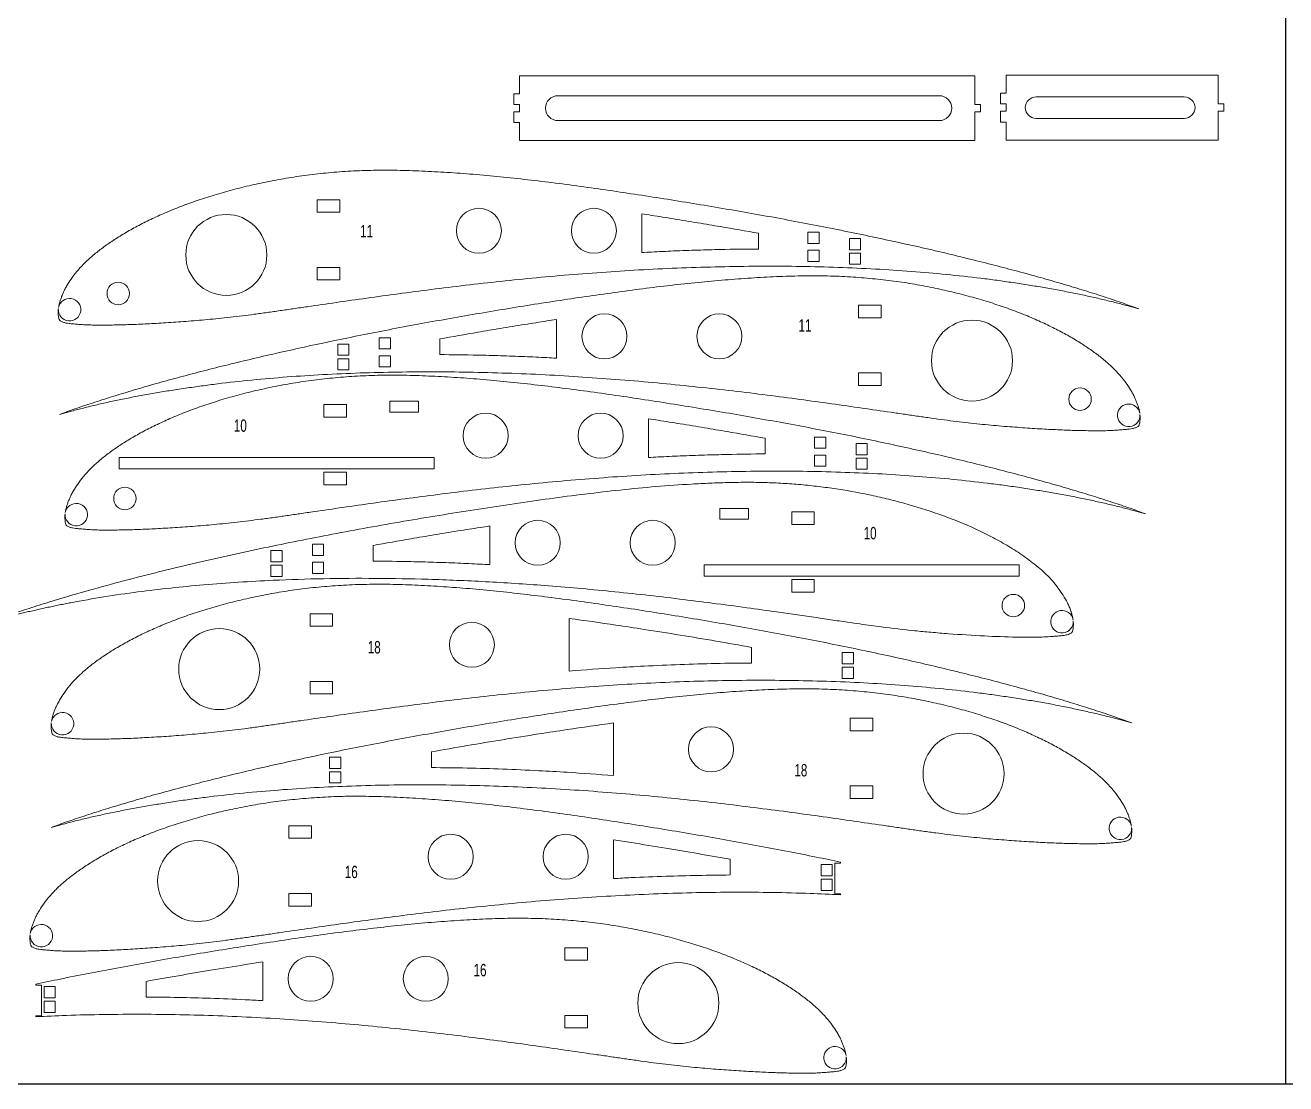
# Model space of a CAD drawing. Header units: inches. Extents: x -9.1 to 72, y -1.4 to 36.
# Drawn here: x 10 to 24, y 0 to 11.76 of the extents above; entities that cross this region are included whole.
import ezdxf

# ---------------------------------------------------------------- set-up
doc = ezdxf.new("R2010")
doc.units = ezdxf.units.IN
doc.header["$MEASUREMENT"] = 0
doc.styles.add('SLDTEXTSTYLE0', font='TXT', dxfattribs={"width": 0.7})

msp = doc.modelspace()

# ---------------------------------------------------------------- linework, layer by layer
for p, q in [((24, 0), (24, 36)), ((0, 0), (48, 0))]:
    msp.add_line(p, q)
at = {"color": 1, "linetype": 'Continuous', "lineweight": 15}
for p, q in [((15.49, 11.201), (15.49, 11.001)), ((20.546, 11.201), (15.49, 11.201)), ((20.546, 10.881), (20.546, 11.201)), ((20.893, 11.007), (20.893, 11.207)), ((20.893, 11.207), (23.249, 11.207)), ((23.249, 10.887), (23.249, 11.207)), ((15.49, 11.001), (15.428, 11.001)), ((15.428, 10.881), (15.428, 11.001)), ((15.916, 10.978), (20.152, 10.978)), ((20.831, 10.887), (20.831, 11.007)), ((20.893, 11.007), (20.831, 11.007)), ((21.226, 10.965), (22.873, 10.965)), ((15.428, 10.881), (15.49, 10.881)), ((15.49, 10.799), (15.428, 10.799)), ((15.428, 10.679), (15.428, 10.799)), ((15.49, 10.881), (15.49, 10.799)), ((20.608, 10.881), (20.546, 10.881)), ((20.546, 10.799), (20.608, 10.799)), ((20.546, 10.479), (20.546, 10.799)), ((20.608, 10.799), (20.608, 10.881)), ((20.893, 10.887), (20.831, 10.887)), ((20.831, 10.685), (20.831, 10.805)), ((20.831, 10.805), (20.893, 10.805)), ((20.893, 10.805), (20.893, 10.887)), ((23.312, 10.887), (23.249, 10.887)), ((23.312, 10.805), (23.249, 10.805)), ((23.249, 10.805), (23.249, 10.485)), ((23.312, 10.805), (23.312, 10.887)), ((15.428, 10.679), (15.49, 10.679)), ((15.49, 10.679), (15.49, 10.479)), ((20.152, 10.703), (15.916, 10.703)), ((20.893, 10.685), (20.831, 10.685)), ((20.893, 10.685), (20.893, 10.485)), ((21.226, 10.726), (22.873, 10.726)), ((20.546, 10.479), (15.49, 10.479)), ((20.893, 10.485), (23.249, 10.485)), ((13.244, 9.823), (13.494, 9.823)), ((13.244, 9.683), (13.244, 9.823)), ((13.494, 9.823), (13.494, 9.683)), ((13.494, 9.683), (13.244, 9.683)), ((16.849, 9.665), (16.849, 9.236)), ((18.144, 9.275), (18.144, 9.45)), ((18.818, 9.463), (18.693, 9.463)), ((18.693, 9.463), (18.693, 9.338)), ((18.818, 9.338), (18.818, 9.463)), ((19.153, 9.267), (19.153, 9.392)), ((19.153, 9.392), (19.278, 9.392)), ((19.278, 9.392), (19.278, 9.267)), ((18.693, 9.338), (18.818, 9.338)), ((18.693, 9.263), (18.693, 9.138)), ((18.818, 9.263), (18.693, 9.263)), ((18.818, 9.138), (18.818, 9.263)), ((19.278, 9.267), (19.153, 9.267)), ((18.693, 9.138), (18.818, 9.138)), ((19.153, 9.105), (19.153, 9.23)), ((19.153, 9.23), (19.278, 9.23)), ((19.278, 9.105), (19.153, 9.105)), ((19.278, 9.23), (19.278, 9.105)), ((13.244, 9.071), (13.494, 9.071)), ((13.244, 8.931), (13.244, 9.071)), ((13.494, 9.071), (13.494, 8.931)), ((13.494, 8.931), (13.244, 8.931)), ((19.255, 8.65), (19.255, 8.51)), ((19.505, 8.65), (19.255, 8.65)), ((19.505, 8.51), (19.505, 8.65)), ((22.369, 8.61), (22.234, 8.647)), ((15.9, 8.063), (15.9, 8.492)), ((19.255, 8.51), (19.505, 8.51)), ((13.931, 8.29), (14.056, 8.29)), ((13.931, 8.165), (13.931, 8.29)), ((14.056, 8.29), (14.056, 8.165)), ((14.605, 8.276), (14.605, 8.102)), ((13.596, 8.219), (13.471, 8.219)), ((13.471, 8.219), (13.471, 8.094)), ((13.596, 8.094), (13.596, 8.219)), ((14.056, 8.165), (13.931, 8.165)), ((13.471, 8.094), (13.596, 8.094)), ((13.596, 8.056), (13.471, 8.056)), ((13.471, 8.056), (13.471, 7.931)), ((13.596, 7.931), (13.596, 8.056)), ((13.931, 8.09), (14.056, 8.09)), ((13.931, 7.965), (13.931, 8.09)), ((14.056, 8.09), (14.056, 7.965)), ((13.471, 7.931), (13.596, 7.931)), ((14.056, 7.965), (13.931, 7.965)), ((19.255, 7.898), (19.255, 7.758)), ((19.505, 7.898), (19.255, 7.898)), ((19.505, 7.758), (19.505, 7.898)), ((19.255, 7.758), (19.505, 7.758)), ((14.049, 7.463), (14.049, 7.583)), ((14.049, 7.583), (14.369, 7.583)), ((14.369, 7.583), (14.369, 7.463)), ((10.38, 7.437), (10.515, 7.474)), ((13.318, 7.546), (13.568, 7.546)), ((13.318, 7.406), (13.318, 7.546)), ((13.568, 7.546), (13.568, 7.406)), ((14.369, 7.463), (14.049, 7.463)), ((13.568, 7.406), (13.318, 7.406)), ((16.923, 7.388), (16.923, 6.959)), ((18.219, 6.998), (18.219, 7.173)), ((18.892, 7.186), (18.767, 7.186)), ((18.767, 7.186), (18.767, 7.061)), ((18.892, 7.061), (18.892, 7.186)), ((18.767, 7.061), (18.892, 7.061)), ((19.227, 7.115), (19.352, 7.115)), ((19.227, 6.99), (19.227, 7.115)), ((19.352, 7.115), (19.352, 6.99)), ((11.043, 6.833), (11.043, 6.958)), ((11.043, 6.958), (14.543, 6.958)), ((14.543, 6.958), (14.543, 6.833)), ((18.767, 6.986), (18.767, 6.861)), ((18.892, 6.986), (18.767, 6.986)), ((18.767, 6.861), (18.892, 6.861)), ((18.892, 6.861), (18.892, 6.986)), ((19.352, 6.99), (19.227, 6.99)), ((19.227, 6.953), (19.352, 6.953)), ((19.227, 6.828), (19.227, 6.953)), ((19.352, 6.953), (19.352, 6.828)), ((14.543, 6.833), (11.043, 6.833)), ((13.318, 6.654), (13.318, 6.794)), ((13.318, 6.794), (13.568, 6.794)), ((13.568, 6.794), (13.568, 6.654)), ((19.352, 6.828), (19.227, 6.828)), ((13.568, 6.654), (13.318, 6.654)), ((18.033, 6.392), (17.713, 6.392)), ((17.713, 6.392), (17.713, 6.272)), ((18.033, 6.272), (18.033, 6.392)), ((18.514, 6.356), (18.514, 6.216)), ((18.764, 6.356), (18.514, 6.356)), ((18.764, 6.216), (18.764, 6.356)), ((22.443, 6.333), (22.308, 6.37)), ((15.159, 5.768), (15.159, 6.198)), ((17.713, 6.272), (18.033, 6.272)), ((18.514, 6.216), (18.764, 6.216)), ((12.73, 5.924), (12.73, 5.799)), ((12.855, 5.924), (12.73, 5.924)), ((12.855, 5.799), (12.855, 5.924)), ((13.315, 5.995), (13.19, 5.995)), ((13.19, 5.995), (13.19, 5.87)), ((13.315, 5.87), (13.315, 5.995)), ((13.864, 5.982), (13.864, 5.808)), ((12.73, 5.799), (12.855, 5.799)), ((12.73, 5.762), (12.73, 5.637)), ((12.855, 5.762), (12.73, 5.762)), ((12.855, 5.637), (12.855, 5.762)), ((13.19, 5.87), (13.315, 5.87)), ((13.315, 5.795), (13.19, 5.795)), ((13.19, 5.795), (13.19, 5.67)), ((13.315, 5.67), (13.315, 5.795)), ((21.039, 5.767), (17.539, 5.767)), ((17.539, 5.767), (17.539, 5.642)), ((21.039, 5.642), (21.039, 5.767)), ((12.73, 5.637), (12.855, 5.637)), ((13.19, 5.67), (13.315, 5.67)), ((17.539, 5.642), (21.039, 5.642)), ((18.764, 5.603), (18.514, 5.603)), ((18.514, 5.603), (18.514, 5.463)), ((18.764, 5.463), (18.764, 5.603)), ((18.514, 5.463), (18.764, 5.463)), ((13.165, 5.223), (13.415, 5.223)), ((13.165, 5.083), (13.165, 5.223)), ((13.415, 5.223), (13.415, 5.083)), ((13.415, 5.083), (13.165, 5.083)), ((16.043, 5.171), (16.043, 4.586)), ((18.066, 4.675), (18.066, 4.849)), ((19.074, 4.792), (19.199, 4.792)), ((19.074, 4.667), (19.074, 4.792)), ((19.199, 4.792), (19.199, 4.667)), ((19.199, 4.667), (19.074, 4.667)), ((19.074, 4.504), (19.074, 4.629)), ((19.074, 4.629), (19.199, 4.629)), ((19.199, 4.629), (19.199, 4.504)), ((19.199, 4.504), (19.074, 4.504)), ((13.165, 4.471), (13.415, 4.471)), ((13.165, 4.331), (13.165, 4.471)), ((13.415, 4.471), (13.415, 4.331)), ((13.415, 4.331), (13.165, 4.331)), ((19.413, 4.061), (19.163, 4.061)), ((19.163, 4.061), (19.163, 3.921)), ((19.413, 3.921), (19.413, 4.061)), ((16.535, 4.009), (16.535, 3.424)), ((19.163, 3.921), (19.413, 3.921)), ((22.291, 4.01), (22.155, 4.047)), ((14.512, 3.513), (14.512, 3.688)), ((13.379, 3.63), (13.379, 3.505)), ((13.504, 3.63), (13.379, 3.63)), ((13.379, 3.505), (13.504, 3.505)), ((13.504, 3.505), (13.504, 3.63)), ((13.504, 3.468), (13.379, 3.468)), ((13.379, 3.468), (13.379, 3.343)), ((13.504, 3.343), (13.504, 3.468)), ((13.379, 3.343), (13.504, 3.343)), ((19.413, 3.309), (19.163, 3.309)), ((19.163, 3.309), (19.163, 3.169)), ((19.413, 3.169), (19.413, 3.309)), ((19.163, 3.169), (19.413, 3.169)), ((10.287, 2.848), (10.423, 2.885)), ((12.93, 2.868), (13.18, 2.868)), ((12.93, 2.728), (12.93, 2.868)), ((13.18, 2.868), (13.18, 2.728)), ((13.18, 2.728), (12.93, 2.728)), ((16.535, 2.71), (16.535, 2.28)), ((17.831, 2.32), (17.831, 2.494)), ((18.839, 2.311), (18.839, 2.436)), ((18.839, 2.436), (18.964, 2.436)), ((18.964, 2.436), (18.964, 2.311)), ((19.055, 2.452), (18.993, 2.452)), ((18.993, 2.452), (18.993, 2.112)), ((19.055, 2.452), (19.055, 2.464)), ((18.964, 2.311), (18.839, 2.311)), ((18.839, 2.149), (18.839, 2.274)), ((18.839, 2.274), (18.964, 2.274)), ((18.964, 2.274), (18.964, 2.149)), ((12.93, 2.115), (13.18, 2.115)), ((12.93, 1.975), (12.93, 2.115)), ((13.18, 2.115), (13.18, 1.975)), ((18.964, 2.149), (18.839, 2.149)), ((18.993, 2.112), (19.055, 2.112)), ((19.055, 2.101), (19.055, 2.112)), ((13.18, 1.975), (12.93, 1.975)), ((16.244, 1.512), (15.994, 1.512)), ((15.994, 1.512), (15.994, 1.372)), ((16.244, 1.372), (16.244, 1.512)), ((12.639, 1.354), (12.639, 0.925)), ((15.994, 1.372), (16.244, 1.372)), ((11.343, 0.964), (11.343, 1.138)), ((10.119, 1.096), (10.119, 1.108)), ((10.119, 1.096), (10.181, 1.096)), ((10.181, 1.096), (10.181, 0.756)), ((10.21, 1.081), (10.21, 0.956)), ((10.335, 1.081), (10.21, 1.081)), ((10.335, 0.956), (10.335, 1.081)), ((10.21, 0.956), (10.335, 0.956)), ((10.335, 0.919), (10.21, 0.919)), ((10.21, 0.919), (10.21, 0.794)), ((10.335, 0.794), (10.335, 0.919)), ((10.181, 0.756), (10.119, 0.756)), ((10.119, 0.745), (10.119, 0.756)), ((10.21, 0.794), (10.335, 0.794)), ((16.244, 0.76), (15.994, 0.76)), ((15.994, 0.76), (15.994, 0.62)), ((16.244, 0.62), (16.244, 0.76)), ((15.994, 0.62), (16.244, 0.62))]:
    msp.add_line(p, q, dxfattribs=at)
for centre, radius in [((15.039, 9.478), 0.25), ((16.316, 9.478), 0.25), ((12.234, 9.209), 0.45), ((11.034, 8.781), 0.125), ((16.433, 8.305), 0.25), ((17.71, 8.305), 0.25), ((20.515, 8.035), 0.45), ((21.715, 7.607), 0.125), ((15.114, 7.201), 0.25), ((16.391, 7.201), 0.25), ((11.108, 6.503), 0.125), ((15.692, 6.011), 0.25), ((16.969, 6.011), 0.25), ((20.974, 5.313), 0.125), ((12.156, 4.608), 0.45), ((14.961, 4.878), 0.25), ((17.617, 3.716), 0.25), ((20.422, 3.446), 0.45), ((11.92, 2.253), 0.45), ((14.725, 2.523), 0.25), ((16.003, 2.523), 0.25), ((13.171, 1.167), 0.25), ((14.449, 1.167), 0.25), ((17.254, 0.897), 0.45)]:
    msp.add_circle(centre, radius, dxfattribs=at)
for centre, radius, start, end in [((15.916, 10.84), 0.138, 90, 270), ((20.152, 10.84), 0.138, 270, 90), ((21.226, 10.846), 0.119, 90, 270), ((22.873, 10.846), 0.119, 270, 90), ((10.493, 8.601), 0.125, 176.0219, 169.264), ((22.256, 7.428), 0.125, 10.736, 3.9781), ((10.568, 6.324), 0.125, 176.0219, 169.264), ((21.515, 5.134), 0.125, 10.736, 3.9781), ((10.415, 4.001), 0.125, 176.0219, 169.264), ((22.163, 2.839), 0.125, 10.736, 3.9781), ((10.18, 1.646), 0.125, 176.0219, 169.264), ((18.994, 0.29), 0.125, 10.736, 3.9781)]:
    msp.add_arc(centre, radius, start, end, dxfattribs=at)
for points, knots in [([(10.371, 8.625), (10.372, 8.631), (10.375, 8.648), (10.381, 8.676), (10.392, 8.711), (10.405, 8.748), (10.421, 8.785), (10.439, 8.824), (10.467, 8.876), (10.511, 8.945), (10.573, 9.027), (10.647, 9.108), (10.735, 9.19), (10.835, 9.271), (10.948, 9.352), (11.073, 9.432), (11.209, 9.511), (11.357, 9.587), (11.516, 9.661), (11.685, 9.732), (11.865, 9.799), (12.054, 9.862), (12.253, 9.92), (12.461, 9.974), (12.677, 10.021), (12.9, 10.063), (13.132, 10.097), (13.371, 10.124), (13.618, 10.142), (13.872, 10.151), (14.136, 10.151), (14.409, 10.142), (14.69, 10.127), (14.98, 10.106), (15.278, 10.078), (15.582, 10.045), (15.892, 10.008), (16.207, 9.966), (16.527, 9.92), (16.85, 9.872), (17.174, 9.821), (17.5, 9.768), (17.825, 9.713), (18.148, 9.657), (18.469, 9.598), (18.786, 9.537), (19.098, 9.476), (19.404, 9.412), (19.705, 9.347), (19.998, 9.282), (20.283, 9.215), (20.56, 9.147), (20.827, 9.079), (21.084, 9.011), (21.33, 8.943), (21.529, 8.885), (21.68, 8.84), (21.79, 8.806), (21.897, 8.772), (22, 8.738), (22.1, 8.705), (22.222, 8.663), (22.312, 8.631), (22.369, 8.61)], [0, 0, 0, 0, 0.0007404, 0.0021039, 0.0035004, 0.0051408, 0.006774, 0.0084046, 0.0102652, 0.0140057, 0.018195, 0.0226148, 0.0272914, 0.0325614, 0.0381443, 0.0440172, 0.050437, 0.0571258, 0.06408, 0.0715389, 0.0792372, 0.087177, 0.0955782, 0.1041916, 0.1130159, 0.1222199, 0.1316116, 0.1411979, 0.1511899, 0.1614192, 0.1718938, 0.1829524, 0.1942972, 0.2059045, 0.2179777, 0.2302677, 0.2427684, 0.2556156, 0.2685954, 0.2817006, 0.2949429, 0.3082, 0.3214639, 0.3346425, 0.3477378, 0.3607454, 0.3734941, 0.3860782, 0.3984952, 0.4105066, 0.4222819, 0.4338175, 0.444807, 0.4554924, 0.4658702, 0.4755783, 0.4804321, 0.4849241, 0.489414, 0.4939044, 0.4980101, 0.502113, 0.5094793, 0.5094793, 0.5094793, 0.5094793]), ([(16.849, 9.665), (16.885, 9.66), (17.002, 9.642), (17.21, 9.609), (17.465, 9.567), (17.779, 9.514), (18.004, 9.475), (18.144, 9.45)], [0.3587823, 0.3587823, 0.3587823, 0.3587823, 0.4116677, 0.5330803, 0.6662762, 0.790628, 1, 1, 1, 1]), ([(18.144, 9.275), (18.004, 9.275), (17.779, 9.272), (17.465, 9.263), (17.21, 9.254), (17.002, 9.244), (16.885, 9.238), (16.849, 9.236)], [0.3599327, 0.3599327, 0.3599327, 0.3599327, 0.5685307, 0.6926022, 0.8256498, 0.9470675, 1, 1, 1, 1]), ([(22.234, 8.647), (22.189, 8.659), (22.095, 8.684), (21.95, 8.719), (21.799, 8.753), (21.643, 8.786), (21.482, 8.817), (21.316, 8.847), (21.145, 8.875), (20.971, 8.902), (20.791, 8.928), (20.545, 8.959), (20.228, 8.994), (19.839, 9.028), (19.438, 9.054), (19.029, 9.072), (18.613, 9.083), (18.193, 9.085), (17.77, 9.08), (17.346, 9.068), (16.923, 9.049), (16.504, 9.024), (16.089, 8.993), (15.682, 8.957), (15.282, 8.916), (14.893, 8.873), (14.514, 8.826), (14.149, 8.778), (13.797, 8.73), (13.461, 8.682), (13.189, 8.642), (12.982, 8.612), (12.833, 8.59), (12.687, 8.57), (12.547, 8.55), (12.41, 8.533), (12.279, 8.517), (12.15, 8.503), (12.026, 8.491), (11.905, 8.48), (11.788, 8.471), (11.674, 8.463), (11.564, 8.456), (11.458, 8.449), (11.356, 8.444), (11.258, 8.439), (11.164, 8.435), (11.075, 8.433), (10.99, 8.431), (10.91, 8.429), (10.834, 8.429), (10.764, 8.43), (10.698, 8.432), (10.638, 8.435), (10.582, 8.439), (10.532, 8.443), (10.489, 8.447), (10.453, 8.452), (10.425, 8.46), (10.404, 8.469), (10.391, 8.476), (10.382, 8.483), (10.377, 8.494), (10.373, 8.509), (10.369, 8.53), (10.366, 8.564), (10.367, 8.592), (10.369, 8.61)], [0.510071, 0.510071, 0.510071, 0.510071, 0.5156373, 0.5218485, 0.5280568, 0.5342661, 0.541045, 0.5478208, 0.5545977, 0.5618734, 0.5691464, 0.5764208, 0.5918014, 0.6075173, 0.6235654, 0.640116, 0.6568355, 0.6737172, 0.6907639, 0.7078087, 0.7248475, 0.7417155, 0.7584236, 0.774967, 0.7910316, 0.8067905, 0.8222382, 0.8369352, 0.8512011, 0.8650301, 0.8778859, 0.8843128, 0.8902083, 0.8960947, 0.9019772, 0.9073176, 0.9126524, 0.9179873, 0.9228543, 0.9277246, 0.9326016, 0.9370345, 0.9414657, 0.9458987, 0.9498417, 0.9537822, 0.9577224, 0.9611349, 0.9645471, 0.9679602, 0.9708031, 0.9736291, 0.9764474, 0.978675, 0.980921, 0.9831701, 0.984726, 0.9861587, 0.9875574, 0.988267, 0.9888738, 0.9892799, 0.9896815, 0.9903179, 0.9911323, 0.992264, 0.9944335, 0.9944335, 0.9944335, 0.9944335]), ([(22.379, 7.451), (22.378, 7.457), (22.375, 7.475), (22.368, 7.503), (22.357, 7.538), (22.344, 7.574), (22.329, 7.612), (22.31, 7.65), (22.282, 7.703), (22.238, 7.772), (22.176, 7.853), (22.102, 7.935), (22.015, 8.017), (21.914, 8.098), (21.801, 8.179), (21.677, 8.259), (21.54, 8.338), (21.392, 8.414), (21.233, 8.488), (21.064, 8.559), (20.884, 8.626), (20.695, 8.689), (20.496, 8.747), (20.289, 8.8), (20.073, 8.848), (19.849, 8.89), (19.617, 8.924), (19.378, 8.95), (19.132, 8.969), (18.877, 8.978), (18.613, 8.978), (18.341, 8.969), (18.059, 8.953), (17.769, 8.932), (17.472, 8.905), (17.167, 8.872), (16.857, 8.834), (16.542, 8.792), (16.222, 8.747), (15.899, 8.699), (15.575, 8.648), (15.249, 8.595), (14.924, 8.54), (14.601, 8.483), (14.28, 8.425), (13.964, 8.364), (13.651, 8.302), (13.345, 8.239), (13.044, 8.174), (12.751, 8.108), (12.466, 8.042), (12.189, 7.974), (11.922, 7.906), (11.665, 7.838), (11.419, 7.77), (11.22, 7.712), (11.069, 7.666), (10.959, 7.632), (10.853, 7.599), (10.749, 7.565), (10.649, 7.532), (10.527, 7.49), (10.437, 7.458), (10.38, 7.437)], [0, 0, 0, 0, 0.0007404, 0.0021039, 0.0035004, 0.0051408, 0.006774, 0.0084046, 0.0102652, 0.0140057, 0.018195, 0.0226148, 0.0272914, 0.0325614, 0.0381443, 0.0440172, 0.050437, 0.0571258, 0.06408, 0.0715389, 0.0792372, 0.087177, 0.0955782, 0.1041916, 0.1130159, 0.1222199, 0.1316116, 0.1411979, 0.1511899, 0.1614192, 0.1718938, 0.1829524, 0.1942972, 0.2059045, 0.2179777, 0.2302677, 0.2427684, 0.2556156, 0.2685954, 0.2817006, 0.2949429, 0.3082, 0.3214639, 0.3346425, 0.3477378, 0.3607454, 0.3734941, 0.3860782, 0.3984952, 0.4105066, 0.4222819, 0.4338175, 0.444807, 0.4554924, 0.4658702, 0.4755783, 0.4804321, 0.4849241, 0.489414, 0.4939044, 0.4980101, 0.502113, 0.5094793, 0.5094793, 0.5094793, 0.5094793]), ([(15.9, 8.492), (15.864, 8.487), (15.747, 8.468), (15.539, 8.436), (15.284, 8.394), (14.97, 8.341), (14.745, 8.302), (14.605, 8.276)], [0.3587823, 0.3587823, 0.3587823, 0.3587823, 0.4116677, 0.5330803, 0.6662762, 0.790628, 1, 1, 1, 1]), ([(14.605, 8.102), (14.746, 8.101), (14.97, 8.098), (15.284, 8.09), (15.54, 8.08), (15.747, 8.071), (15.864, 8.064), (15.9, 8.063)], [0.3599327, 0.3599327, 0.3599327, 0.3599327, 0.5685307, 0.6926022, 0.8256498, 0.9470675, 1, 1, 1, 1]), ([(10.445, 6.347), (10.446, 6.354), (10.449, 6.371), (10.455, 6.399), (10.466, 6.434), (10.479, 6.471), (10.495, 6.508), (10.513, 6.547), (10.542, 6.599), (10.585, 6.668), (10.647, 6.75), (10.722, 6.831), (10.809, 6.913), (10.909, 6.994), (11.022, 7.075), (11.147, 7.155), (11.283, 7.234), (11.431, 7.31), (11.59, 7.384), (11.759, 7.455), (11.939, 7.522), (12.128, 7.585), (12.327, 7.643), (12.535, 7.697), (12.751, 7.744), (12.975, 7.786), (13.206, 7.82), (13.445, 7.846), (13.692, 7.865), (13.946, 7.874), (14.21, 7.874), (14.483, 7.865), (14.765, 7.85), (15.054, 7.829), (15.352, 7.801), (15.656, 7.768), (15.966, 7.731), (16.281, 7.689), (16.601, 7.643), (16.924, 7.595), (17.249, 7.544), (17.574, 7.491), (17.899, 7.436), (18.222, 7.379), (18.543, 7.321), (18.86, 7.26), (19.172, 7.199), (19.479, 7.135), (19.779, 7.07), (20.072, 7.005), (20.357, 6.938), (20.634, 6.87), (20.901, 6.802), (21.158, 6.734), (21.404, 6.666), (21.603, 6.608), (21.754, 6.562), (21.864, 6.529), (21.971, 6.495), (22.074, 6.461), (22.174, 6.428), (22.296, 6.386), (22.386, 6.354), (22.443, 6.333)], [0, 0, 0, 0, 0.0007404, 0.0021039, 0.0035004, 0.0051408, 0.006774, 0.0084046, 0.0102652, 0.0140057, 0.018195, 0.0226148, 0.0272914, 0.0325614, 0.0381443, 0.0440172, 0.050437, 0.0571258, 0.06408, 0.0715389, 0.0792372, 0.087177, 0.0955782, 0.1041916, 0.1130159, 0.1222199, 0.1316116, 0.1411979, 0.1511899, 0.1614192, 0.1718938, 0.1829524, 0.1942972, 0.2059045, 0.2179777, 0.2302677, 0.2427684, 0.2556156, 0.2685954, 0.2817006, 0.2949429, 0.3082, 0.3214639, 0.3346425, 0.3477378, 0.3607454, 0.3734941, 0.3860782, 0.3984952, 0.4105066, 0.4222819, 0.4338175, 0.444807, 0.4554924, 0.4658702, 0.4755783, 0.4804321, 0.4849241, 0.489414, 0.4939044, 0.4980101, 0.502113, 0.5094793, 0.5094793, 0.5094793, 0.5094793]), ([(10.515, 7.474), (10.56, 7.486), (10.654, 7.51), (10.799, 7.546), (10.95, 7.58), (11.106, 7.612), (11.267, 7.644), (11.433, 7.674), (11.604, 7.702), (11.779, 7.729), (11.958, 7.754), (12.204, 7.786), (12.521, 7.821), (12.911, 7.855), (13.311, 7.881), (13.72, 7.899), (14.136, 7.909), (14.556, 7.912), (14.979, 7.907), (15.403, 7.895), (15.826, 7.876), (16.245, 7.85), (16.66, 7.819), (17.067, 7.783), (17.467, 7.743), (17.857, 7.699), (18.235, 7.653), (18.6, 7.605), (18.952, 7.557), (19.288, 7.508), (19.56, 7.469), (19.767, 7.439), (19.917, 7.417), (20.062, 7.396), (20.202, 7.377), (20.339, 7.359), (20.471, 7.344), (20.599, 7.33), (20.723, 7.318), (20.844, 7.307), (20.961, 7.298), (21.075, 7.29), (21.185, 7.282), (21.291, 7.276), (21.393, 7.27), (21.491, 7.266), (21.585, 7.262), (21.674, 7.259), (21.759, 7.257), (21.84, 7.256), (21.915, 7.256), (21.985, 7.256), (22.051, 7.258), (22.111, 7.262), (22.167, 7.266), (22.217, 7.27), (22.26, 7.274), (22.296, 7.279), (22.325, 7.287), (22.346, 7.295), (22.358, 7.302), (22.367, 7.31), (22.372, 7.321), (22.376, 7.336), (22.38, 7.357), (22.383, 7.391), (22.382, 7.419), (22.38, 7.437)], [0.510071, 0.510071, 0.510071, 0.510071, 0.5156373, 0.5218485, 0.5280568, 0.5342661, 0.541045, 0.5478208, 0.5545977, 0.5618734, 0.5691464, 0.5764208, 0.5918014, 0.6075173, 0.6235654, 0.640116, 0.6568355, 0.6737172, 0.6907639, 0.7078087, 0.7248475, 0.7417155, 0.7584236, 0.774967, 0.7910316, 0.8067905, 0.8222382, 0.8369352, 0.8512011, 0.8650301, 0.8778859, 0.8843128, 0.8902083, 0.8960947, 0.9019772, 0.9073176, 0.9126524, 0.9179873, 0.9228543, 0.9277246, 0.9326016, 0.9370345, 0.9414657, 0.9458987, 0.9498417, 0.9537822, 0.9577224, 0.9611349, 0.9645471, 0.9679602, 0.9708031, 0.9736291, 0.9764474, 0.978675, 0.980921, 0.9831701, 0.984726, 0.9861587, 0.9875574, 0.988267, 0.9888738, 0.9892799, 0.9896815, 0.9903179, 0.9911323, 0.992264, 0.9944335, 0.9944335, 0.9944335, 0.9944335]), ([(16.923, 7.388), (16.959, 7.383), (17.077, 7.365), (17.284, 7.332), (17.539, 7.29), (17.854, 7.237), (18.078, 7.198), (18.219, 7.173)], [0.3587823, 0.3587823, 0.3587823, 0.3587823, 0.4116677, 0.5330803, 0.6662762, 0.790628, 1, 1, 1, 1]), ([(18.219, 6.998), (18.078, 6.998), (17.853, 6.994), (17.539, 6.986), (17.284, 6.977), (17.076, 6.967), (16.959, 6.961), (16.923, 6.959)], [0.3599327, 0.3599327, 0.3599327, 0.3599327, 0.5685307, 0.6926022, 0.8256498, 0.9470675, 1, 1, 1, 1]), ([(22.308, 6.37), (22.264, 6.382), (22.169, 6.407), (22.024, 6.442), (21.873, 6.476), (21.717, 6.509), (21.556, 6.54), (21.39, 6.57), (21.22, 6.598), (21.045, 6.625), (20.865, 6.651), (20.619, 6.682), (20.302, 6.717), (19.913, 6.751), (19.513, 6.777), (19.104, 6.795), (18.688, 6.806), (18.267, 6.808), (17.844, 6.803), (17.42, 6.791), (16.998, 6.772), (16.578, 6.747), (16.164, 6.715), (15.756, 6.68), (15.357, 6.639), (14.967, 6.595), (14.589, 6.549), (14.223, 6.501), (13.871, 6.453), (13.535, 6.405), (13.263, 6.365), (13.056, 6.335), (12.907, 6.313), (12.762, 6.292), (12.621, 6.273), (12.485, 6.256), (12.353, 6.24), (12.225, 6.226), (12.1, 6.214), (11.979, 6.203), (11.862, 6.194), (11.748, 6.186), (11.638, 6.178), (11.532, 6.172), (11.43, 6.166), (11.332, 6.162), (11.238, 6.158), (11.149, 6.155), (11.064, 6.154), (10.984, 6.152), (10.908, 6.152), (10.838, 6.152), (10.773, 6.154), (10.712, 6.158), (10.657, 6.162), (10.607, 6.166), (10.563, 6.17), (10.527, 6.175), (10.499, 6.183), (10.478, 6.191), (10.465, 6.199), (10.456, 6.206), (10.451, 6.217), (10.447, 6.232), (10.444, 6.253), (10.44, 6.287), (10.441, 6.315), (10.443, 6.333)], [0.510071, 0.510071, 0.510071, 0.510071, 0.5156373, 0.5218485, 0.5280568, 0.5342661, 0.541045, 0.5478208, 0.5545977, 0.5618734, 0.5691464, 0.5764208, 0.5918014, 0.6075173, 0.6235654, 0.640116, 0.6568355, 0.6737172, 0.6907639, 0.7078087, 0.7248475, 0.7417155, 0.7584236, 0.774967, 0.7910316, 0.8067905, 0.8222382, 0.8369352, 0.8512011, 0.8650301, 0.8778859, 0.8843128, 0.8902083, 0.8960947, 0.9019772, 0.9073176, 0.9126524, 0.9179873, 0.9228543, 0.9277246, 0.9326016, 0.9370345, 0.9414657, 0.9458987, 0.9498417, 0.9537822, 0.9577224, 0.9611349, 0.9645471, 0.9679602, 0.9708031, 0.9736291, 0.9764474, 0.978675, 0.980921, 0.9831701, 0.984726, 0.9861587, 0.9875574, 0.988267, 0.9888738, 0.9892799, 0.9896815, 0.9903179, 0.9911323, 0.992264, 0.9944335, 0.9944335, 0.9944335, 0.9944335]), ([(21.637, 5.157), (21.637, 5.16), (21.636, 5.168), (21.633, 5.179), (21.631, 5.19), (21.628, 5.202), (21.625, 5.214), (21.621, 5.227), (21.617, 5.24), (21.609, 5.264), (21.596, 5.299), (21.569, 5.358), (21.528, 5.43), (21.472, 5.512), (21.408, 5.589), (21.341, 5.66), (21.267, 5.727), (21.191, 5.789), (21.11, 5.849), (21.028, 5.905), (20.944, 5.958), (20.832, 6.025), (20.686, 6.103), (20.45, 6.214), (20.141, 6.336), (19.826, 6.434), (19.566, 6.501), (19.309, 6.559), (19.049, 6.606), (18.787, 6.64), (18.589, 6.66), (18.391, 6.674), (18.194, 6.682), (17.996, 6.684), (17.801, 6.681), (17.601, 6.674), (17.337, 6.66), (17.005, 6.637), (16.479, 6.586), (15.823, 6.504), (15.17, 6.407), (14.648, 6.324), (14.12, 6.236), (13.47, 6.119), (12.685, 5.964), (11.916, 5.795), (11.27, 5.636), (10.768, 5.501), (10.474, 5.416), (10.273, 5.355), (10.158, 5.319), (10.047, 5.283), (9.939, 5.248), (9.835, 5.212), (9.736, 5.178), (9.671, 5.154), (9.639, 5.142)], [0, 0, 0, 0, 0.000868, 0.001766, 0.002694, 0.003654, 0.004645, 0.005669, 0.006725, 0.007814, 0.011686, 0.015626, 0.023148, 0.03125, 0.038946, 0.046875, 0.054416, 0.062502, 0.070119, 0.078128, 0.085857, 0.093754, 0.108991, 0.125004, 0.155342, 0.187494, 0.20302, 0.218745, 0.249992, 0.265429, 0.281243, 0.296878, 0.312494, 0.327769, 0.343745, 0.358689, 0.374996, 0.406247, 0.437497, 0.499996, 0.562496, 0.593777, 0.624998, 0.688914, 0.749999, 0.814386, 0.874998, 0.907294, 0.937499, 0.947329, 0.956857, 0.966085, 0.975012, 0.98364, 0.991969, 1, 1, 1, 1]), ([(15.159, 6.198), (15.123, 6.192), (15.006, 6.174), (14.798, 6.141), (14.543, 6.099), (14.229, 6.047), (14.004, 6.007), (13.864, 5.982)], [0.3587823, 0.3587823, 0.3587823, 0.3587823, 0.4116677, 0.5330803, 0.6662762, 0.790628, 1, 1, 1, 1]), ([(13.864, 5.808), (14.004, 5.807), (14.229, 5.804), (14.543, 5.795), (14.798, 5.786), (15.006, 5.776), (15.123, 5.77), (15.159, 5.768)], [0.3599327, 0.3599327, 0.3599327, 0.3599327, 0.5685307, 0.6926022, 0.8256498, 0.9470675, 1, 1, 1, 1]), ([(9.774, 5.18), (9.793, 5.185), (9.832, 5.195), (9.89, 5.21), (9.949, 5.225), (10.008, 5.239), (10.069, 5.253), (10.13, 5.267), (10.191, 5.281), (10.253, 5.294), (10.316, 5.308), (10.38, 5.321), (10.444, 5.333), (10.608, 5.365), (10.878, 5.412), (11.368, 5.483), (11.995, 5.55), (12.683, 5.594), (13.318, 5.615), (13.892, 5.618), (14.492, 5.607), (15.119, 5.581), (15.794, 5.537), (16.512, 5.473), (17.132, 5.404), (17.637, 5.34), (17.996, 5.292), (18.373, 5.239), (18.684, 5.194), (18.947, 5.156), (19.116, 5.131), (19.266, 5.11), (19.39, 5.092), (19.593, 5.065), (19.815, 5.039), (20.065, 5.016), (20.323, 4.995), (20.64, 4.975), (20.925, 4.964), (21.105, 4.962), (21.2, 4.961), (21.291, 4.963), (21.368, 4.967), (21.431, 4.972), (21.471, 4.975), (21.504, 4.978), (21.528, 4.981), (21.55, 4.984), (21.574, 4.989), (21.596, 4.997), (21.612, 5.005), (21.62, 5.011), (21.626, 5.017), (21.63, 5.025), (21.634, 5.036), (21.637, 5.052), (21.64, 5.071), (21.641, 5.095), (21.641, 5.119), (21.64, 5.134), (21.639, 5.142)], [0, 0, 0, 0, 0.00494, 0.009928, 0.014964, 0.020049, 0.025183, 0.030365, 0.035597, 0.040878, 0.046209, 0.05159, 0.05702, 0.062501, 0.093152, 0.125, 0.185852, 0.249994, 0.296299, 0.343908, 0.392851, 0.445619, 0.499994, 0.561036, 0.624993, 0.655266, 0.687493, 0.715293, 0.749994, 0.765619, 0.781244, 0.792731, 0.803148, 0.812495, 0.843744, 0.858601, 0.874994, 0.908222, 0.937493, 0.945952, 0.953118, 0.96093, 0.968743, 0.972299, 0.976555, 0.978838, 0.980462, 0.982543, 0.984369, 0.986526, 0.988275, 0.988809, 0.989255, 0.990229, 0.991113, 0.992183, 0.994088, 0.99609, 0.998045, 1, 1, 1, 1]), ([(10.292, 4.024), (10.293, 4.03), (10.296, 4.047), (10.303, 4.076), (10.313, 4.111), (10.326, 4.147), (10.342, 4.185), (10.36, 4.223), (10.389, 4.276), (10.433, 4.345), (10.495, 4.426), (10.569, 4.508), (10.656, 4.59), (10.756, 4.671), (10.869, 4.751), (10.994, 4.832), (11.131, 4.91), (11.278, 4.987), (11.437, 5.061), (11.607, 5.132), (11.786, 5.199), (11.976, 5.262), (12.174, 5.32), (12.382, 5.373), (12.598, 5.421), (12.822, 5.463), (13.053, 5.497), (13.292, 5.523), (13.539, 5.542), (13.794, 5.551), (14.057, 5.551), (14.33, 5.542), (14.612, 5.526), (14.902, 5.505), (15.199, 5.478), (15.503, 5.445), (15.813, 5.407), (16.128, 5.365), (16.448, 5.32), (16.771, 5.272), (17.096, 5.221), (17.422, 5.168), (17.746, 5.113), (18.07, 5.056), (18.39, 4.997), (18.707, 4.937), (19.019, 4.875), (19.326, 4.812), (19.626, 4.747), (19.919, 4.681), (20.205, 4.614), (20.481, 4.547), (20.748, 4.479), (21.005, 4.411), (21.252, 4.342), (21.45, 4.285), (21.602, 4.239), (21.711, 4.205), (21.818, 4.171), (21.921, 4.138), (22.021, 4.105), (22.144, 4.063), (22.233, 4.031), (22.291, 4.01)], [0, 0, 0, 0, 0.0007404, 0.0021039, 0.0035004, 0.0051408, 0.006774, 0.0084046, 0.0102652, 0.0140057, 0.018195, 0.0226148, 0.0272914, 0.0325614, 0.0381443, 0.0440172, 0.050437, 0.0571258, 0.06408, 0.0715389, 0.0792372, 0.087177, 0.0955782, 0.1041916, 0.1130159, 0.1222199, 0.1316116, 0.1411979, 0.1511899, 0.1614192, 0.1718938, 0.1829524, 0.1942972, 0.2059045, 0.2179777, 0.2302677, 0.2427684, 0.2556156, 0.2685954, 0.2817006, 0.2949429, 0.3082, 0.3214639, 0.3346425, 0.3477378, 0.3607454, 0.3734941, 0.3860782, 0.3984952, 0.4105066, 0.4222819, 0.4338175, 0.444807, 0.4554924, 0.4658702, 0.4755783, 0.4804321, 0.4849241, 0.489414, 0.4939044, 0.4980101, 0.502113, 0.5094793, 0.5094793, 0.5094793, 0.5094793]), ([(18.066, 4.849), (17.802, 4.897), (17.405, 4.965), (16.903, 5.045), (16.493, 5.108), (16.216, 5.147), (16.043, 5.171)], [0, 0, 0, 0, 0.392322, 0.590326, 0.745296, 1, 1, 1, 1]), ([(16.043, 4.586), (16.215, 4.6), (16.492, 4.62), (16.902, 4.643), (17.404, 4.665), (17.802, 4.674), (18.066, 4.675)], [0, 0, 0, 0, 0.255677, 0.410871, 0.608818, 1, 1, 1, 1]), ([(22.155, 4.047), (22.111, 4.059), (22.016, 4.083), (21.871, 4.118), (21.72, 4.152), (21.564, 4.185), (21.403, 4.217), (21.237, 4.247), (21.067, 4.275), (20.892, 4.302), (20.713, 4.327), (20.466, 4.359), (20.15, 4.394), (19.76, 4.427), (19.36, 4.454), (18.951, 4.472), (18.535, 4.482), (18.114, 4.485), (17.691, 4.48), (17.267, 4.468), (16.845, 4.449), (16.426, 4.423), (16.011, 4.392), (15.603, 4.356), (15.204, 4.316), (14.814, 4.272), (14.436, 4.226), (14.07, 4.178), (13.719, 4.129), (13.382, 4.081), (13.11, 4.042), (12.903, 4.012), (12.754, 3.99), (12.609, 3.969), (12.468, 3.95), (12.332, 3.932), (12.2, 3.916), (12.072, 3.903), (11.947, 3.891), (11.826, 3.88), (11.709, 3.871), (11.595, 3.862), (11.485, 3.855), (11.379, 3.849), (11.277, 3.843), (11.179, 3.838), (11.085, 3.835), (10.996, 3.832), (10.911, 3.83), (10.831, 3.829), (10.756, 3.829), (10.685, 3.829), (10.62, 3.831), (10.559, 3.834), (10.504, 3.839), (10.454, 3.843), (10.41, 3.847), (10.374, 3.852), (10.346, 3.859), (10.325, 3.868), (10.313, 3.875), (10.304, 3.883), (10.298, 3.894), (10.294, 3.909), (10.291, 3.93), (10.287, 3.964), (10.288, 3.992), (10.29, 4.01)], [0.510071, 0.510071, 0.510071, 0.510071, 0.5156373, 0.5218485, 0.5280568, 0.5342661, 0.541045, 0.5478208, 0.5545977, 0.5618734, 0.5691464, 0.5764208, 0.5918014, 0.6075173, 0.6235654, 0.640116, 0.6568355, 0.6737172, 0.6907639, 0.7078087, 0.7248475, 0.7417155, 0.7584236, 0.774967, 0.7910316, 0.8067905, 0.8222382, 0.8369352, 0.8512011, 0.8650301, 0.8778859, 0.8843128, 0.8902083, 0.8960947, 0.9019772, 0.9073176, 0.9126524, 0.9179873, 0.9228543, 0.9277246, 0.9326016, 0.9370345, 0.9414657, 0.9458987, 0.9498417, 0.9537822, 0.9577224, 0.9611349, 0.9645471, 0.9679602, 0.9708031, 0.9736291, 0.9764474, 0.978675, 0.980921, 0.9831701, 0.984726, 0.9861587, 0.9875574, 0.988267, 0.9888738, 0.9892799, 0.9896815, 0.9903179, 0.9911323, 0.992264, 0.9944335, 0.9944335, 0.9944335, 0.9944335]), ([(22.286, 2.862), (22.285, 2.869), (22.282, 2.886), (22.275, 2.914), (22.265, 2.949), (22.252, 2.986), (22.236, 3.023), (22.218, 3.062), (22.189, 3.114), (22.145, 3.183), (22.083, 3.265), (22.009, 3.346), (21.922, 3.428), (21.822, 3.509), (21.709, 3.59), (21.584, 3.67), (21.447, 3.749), (21.3, 3.825), (21.141, 3.899), (20.971, 3.97), (20.792, 4.037), (20.602, 4.1), (20.404, 4.158), (20.196, 4.212), (19.98, 4.259), (19.756, 4.301), (19.525, 4.335), (19.286, 4.361), (19.039, 4.38), (18.784, 4.389), (18.521, 4.389), (18.248, 4.38), (17.966, 4.365), (17.676, 4.344), (17.379, 4.316), (17.075, 4.283), (16.765, 4.246), (16.45, 4.204), (16.13, 4.158), (15.807, 4.11), (15.482, 4.059), (15.156, 4.006), (14.832, 3.951), (14.508, 3.894), (14.188, 3.836), (13.871, 3.775), (13.559, 3.714), (13.252, 3.65), (12.952, 3.585), (12.659, 3.52), (12.373, 3.453), (12.097, 3.385), (11.83, 3.317), (11.573, 3.249), (11.326, 3.181), (11.128, 3.123), (10.976, 3.077), (10.867, 3.044), (10.76, 3.01), (10.657, 2.976), (10.557, 2.943), (10.434, 2.901), (10.345, 2.869), (10.287, 2.848)], [0, 0, 0, 0, 0.0007404, 0.0021039, 0.0035004, 0.0051408, 0.006774, 0.0084046, 0.0102652, 0.0140057, 0.018195, 0.0226148, 0.0272914, 0.0325614, 0.0381443, 0.0440172, 0.050437, 0.0571258, 0.06408, 0.0715389, 0.0792372, 0.087177, 0.0955782, 0.1041916, 0.1130159, 0.1222199, 0.1316116, 0.1411979, 0.1511899, 0.1614192, 0.1718938, 0.1829524, 0.1942972, 0.2059045, 0.2179777, 0.2302677, 0.2427684, 0.2556156, 0.2685954, 0.2817006, 0.2949429, 0.3082, 0.3214639, 0.3346425, 0.3477378, 0.3607454, 0.3734941, 0.3860782, 0.3984952, 0.4105066, 0.4222819, 0.4338175, 0.444807, 0.4554924, 0.4658702, 0.4755783, 0.4804321, 0.4849241, 0.489414, 0.4939044, 0.4980101, 0.502113, 0.5094793, 0.5094793, 0.5094793, 0.5094793]), ([(14.512, 3.688), (14.776, 3.735), (15.173, 3.803), (15.675, 3.883), (16.085, 3.946), (16.362, 3.986), (16.535, 4.009)], [0, 0, 0, 0, 0.392322, 0.590326, 0.745296, 1, 1, 1, 1]), ([(16.535, 3.424), (16.363, 3.438), (16.086, 3.458), (15.676, 3.481), (15.174, 3.504), (14.776, 3.512), (14.512, 3.513)], [0, 0, 0, 0, 0.255677, 0.410871, 0.608818, 1, 1, 1, 1]), ([(10.423, 2.885), (10.467, 2.897), (10.562, 2.922), (10.707, 2.957), (10.858, 2.991), (11.014, 3.024), (11.175, 3.055), (11.341, 3.085), (11.511, 3.113), (11.686, 3.14), (11.865, 3.166), (12.112, 3.197), (12.428, 3.232), (12.818, 3.266), (13.218, 3.292), (13.627, 3.31), (14.043, 3.321), (14.464, 3.323), (14.887, 3.318), (15.311, 3.306), (15.733, 3.287), (16.152, 3.262), (16.567, 3.23), (16.975, 3.195), (17.374, 3.154), (17.764, 3.11), (18.142, 3.064), (18.508, 3.016), (18.859, 2.968), (19.196, 2.92), (19.468, 2.88), (19.675, 2.85), (19.824, 2.828), (19.969, 2.807), (20.11, 2.788), (20.246, 2.771), (20.378, 2.755), (20.506, 2.741), (20.631, 2.729), (20.752, 2.718), (20.869, 2.709), (20.983, 2.701), (21.093, 2.693), (21.199, 2.687), (21.301, 2.681), (21.399, 2.677), (21.493, 2.673), (21.582, 2.67), (21.667, 2.669), (21.747, 2.667), (21.822, 2.667), (21.893, 2.667), (21.958, 2.669), (22.019, 2.673), (22.074, 2.677), (22.124, 2.681), (22.168, 2.685), (22.204, 2.69), (22.232, 2.698), (22.253, 2.706), (22.265, 2.714), (22.274, 2.721), (22.28, 2.732), (22.284, 2.747), (22.287, 2.768), (22.291, 2.802), (22.29, 2.83), (22.288, 2.848)], [0.510071, 0.510071, 0.510071, 0.510071, 0.5156373, 0.5218485, 0.5280568, 0.5342661, 0.541045, 0.5478208, 0.5545977, 0.5618734, 0.5691464, 0.5764208, 0.5918014, 0.6075173, 0.6235654, 0.640116, 0.6568355, 0.6737172, 0.6907639, 0.7078087, 0.7248475, 0.7417155, 0.7584236, 0.774967, 0.7910316, 0.8067905, 0.8222382, 0.8369352, 0.8512011, 0.8650301, 0.8778859, 0.8843128, 0.8902083, 0.8960947, 0.9019772, 0.9073176, 0.9126524, 0.9179873, 0.9228543, 0.9277246, 0.9326016, 0.9370345, 0.9414657, 0.9458987, 0.9498417, 0.9537822, 0.9577224, 0.9611349, 0.9645471, 0.9679602, 0.9708031, 0.9736291, 0.9764474, 0.978675, 0.980921, 0.9831701, 0.984726, 0.9861587, 0.9875574, 0.988267, 0.9888738, 0.9892799, 0.9896815, 0.9903179, 0.9911323, 0.992264, 0.9944335, 0.9944335, 0.9944335, 0.9944335]), ([(10.057, 1.669), (10.058, 1.675), (10.061, 1.692), (10.067, 1.72), (10.078, 1.755), (10.091, 1.792), (10.107, 1.83), (10.125, 1.868), (10.153, 1.921), (10.197, 1.989), (10.259, 2.071), (10.333, 2.153), (10.421, 2.234), (10.521, 2.315), (10.634, 2.396), (10.759, 2.477), (10.895, 2.555), (11.043, 2.632), (11.202, 2.706), (11.371, 2.777), (11.551, 2.844), (11.74, 2.906), (11.939, 2.965), (12.147, 3.018), (12.363, 3.066), (12.586, 3.107), (12.818, 3.142), (13.057, 3.168), (13.304, 3.186), (13.558, 3.196), (13.822, 3.195), (14.095, 3.186), (14.376, 3.171), (14.666, 3.15), (14.964, 3.123), (15.268, 3.09), (15.578, 3.052), (15.893, 3.01), (16.213, 2.965), (16.536, 2.916), (16.861, 2.865), (17.186, 2.812), (17.511, 2.758), (17.834, 2.701), (18.155, 2.642), (18.472, 2.582), (18.772, 2.522), (18.965, 2.482), (19.055, 2.464)], [0, 0, 0, 0, 0.0007404, 0.0021039, 0.0035004, 0.0051408, 0.006774, 0.0084046, 0.0102652, 0.0140057, 0.018195, 0.0226148, 0.0272914, 0.0325614, 0.0381443, 0.0440172, 0.050437, 0.0571258, 0.06408, 0.0715389, 0.0792372, 0.087177, 0.0955782, 0.1041916, 0.1130159, 0.1222199, 0.1316116, 0.1411979, 0.1511899, 0.1614192, 0.1718938, 0.1829524, 0.1942972, 0.2059045, 0.2179777, 0.2302677, 0.2427684, 0.2556156, 0.2685954, 0.2817006, 0.2949429, 0.3082, 0.3214639, 0.3346425, 0.3477378, 0.3607454, 0.3734941, 0.3845742, 0.3845742, 0.3845742, 0.3845742]), ([(17.831, 2.494), (17.592, 2.537), (17.225, 2.6), (16.793, 2.67), (16.6, 2.7), (16.535, 2.71)], [0.3587826, 0.3587826, 0.3587826, 0.3587826, 0.7132086, 0.9041838, 1, 1, 1, 1]), ([(16.535, 2.28), (16.6, 2.284), (16.793, 2.294), (17.225, 2.311), (17.592, 2.318), (17.831, 2.32)], [0.3599336, 0.3599336, 0.3599336, 0.3599336, 0.4558147, 0.6466622, 1, 1, 1, 1]), ([(19.055, 2.101), (18.942, 2.106), (18.691, 2.117), (18.299, 2.127), (17.879, 2.13), (17.456, 2.125), (17.032, 2.112), (16.61, 2.093), (16.19, 2.068), (15.776, 2.037), (15.368, 2.001), (14.968, 1.961), (14.579, 1.917), (14.2, 1.871), (13.835, 1.823), (13.483, 1.774), (13.147, 1.726), (12.875, 1.687), (12.668, 1.656), (12.519, 1.635), (12.374, 1.614), (12.233, 1.595), (12.097, 1.577), (11.965, 1.561), (11.836, 1.547), (11.712, 1.535), (11.591, 1.525), (11.474, 1.516), (11.36, 1.507), (11.25, 1.5), (11.144, 1.493), (11.042, 1.488), (10.944, 1.483), (10.85, 1.48), (10.761, 1.477), (10.676, 1.475), (10.596, 1.474), (10.52, 1.473), (10.45, 1.474), (10.385, 1.476), (10.324, 1.479), (10.269, 1.483), (10.218, 1.488), (10.175, 1.491), (10.139, 1.497), (10.111, 1.504), (10.09, 1.513), (10.077, 1.52), (10.068, 1.528), (10.063, 1.539), (10.059, 1.554), (10.055, 1.575), (10.052, 1.609), (10.053, 1.636), (10.055, 1.654)], [0.6265169, 0.6265169, 0.6265169, 0.6265169, 0.640116, 0.6568355, 0.6737172, 0.6907639, 0.7078087, 0.7248475, 0.7417155, 0.7584236, 0.774967, 0.7910316, 0.8067905, 0.8222382, 0.8369352, 0.8512011, 0.8650301, 0.8778859, 0.8843128, 0.8902083, 0.8960947, 0.9019772, 0.9073176, 0.9126524, 0.9179873, 0.9228543, 0.9277246, 0.9326016, 0.9370345, 0.9414657, 0.9458987, 0.9498417, 0.9537822, 0.9577224, 0.9611349, 0.9645471, 0.9679602, 0.9708031, 0.9736291, 0.9764474, 0.978675, 0.980921, 0.9831701, 0.984726, 0.9861587, 0.9875574, 0.988267, 0.9888738, 0.9892799, 0.9896815, 0.9903179, 0.9911323, 0.992264, 0.9944335, 0.9944335, 0.9944335, 0.9944335]), ([(19.117, 0.313), (19.116, 0.319), (19.113, 0.337), (19.107, 0.365), (19.096, 0.4), (19.083, 0.436), (19.067, 0.474), (19.049, 0.512), (19.021, 0.565), (18.977, 0.634), (18.915, 0.715), (18.841, 0.797), (18.753, 0.879), (18.653, 0.96), (18.54, 1.041), (18.415, 1.121), (18.279, 1.2), (18.131, 1.276), (17.972, 1.35), (17.803, 1.421), (17.623, 1.488), (17.434, 1.551), (17.235, 1.609), (17.027, 1.663), (16.811, 1.71), (16.588, 1.752), (16.356, 1.786), (16.117, 1.812), (15.87, 1.831), (15.616, 1.84), (15.352, 1.84), (15.079, 1.831), (14.798, 1.815), (14.508, 1.794), (14.21, 1.767), (13.906, 1.734), (13.596, 1.696), (13.281, 1.655), (12.961, 1.609), (12.638, 1.561), (12.313, 1.51), (11.988, 1.457), (11.663, 1.402), (11.34, 1.345), (11.019, 1.287), (10.702, 1.226), (10.402, 1.167), (10.209, 1.127), (10.119, 1.108)], [0, 0, 0, 0, 0.0007404, 0.0021039, 0.0035004, 0.0051408, 0.006774, 0.0084046, 0.0102652, 0.0140057, 0.018195, 0.0226148, 0.0272914, 0.0325614, 0.0381443, 0.0440172, 0.050437, 0.0571258, 0.06408, 0.0715389, 0.0792372, 0.087177, 0.0955782, 0.1041916, 0.1130159, 0.1222199, 0.1316116, 0.1411979, 0.1511899, 0.1614192, 0.1718938, 0.1829524, 0.1942972, 0.2059045, 0.2179777, 0.2302677, 0.2427684, 0.2556156, 0.2685954, 0.2817006, 0.2949429, 0.3082, 0.3214639, 0.3346425, 0.3477378, 0.3607454, 0.3734941, 0.3845742, 0.3845742, 0.3845742, 0.3845742]), ([(11.343, 1.138), (11.582, 1.181), (11.949, 1.244), (12.381, 1.314), (12.574, 1.344), (12.639, 1.354)], [0.3587826, 0.3587826, 0.3587826, 0.3587826, 0.7132086, 0.9041838, 1, 1, 1, 1]), ([(12.639, 0.925), (12.574, 0.928), (12.381, 0.938), (11.949, 0.956), (11.582, 0.963), (11.343, 0.964)], [0.3599336, 0.3599336, 0.3599336, 0.3599336, 0.4558147, 0.6466622, 1, 1, 1, 1]), ([(10.119, 0.745), (10.232, 0.751), (10.483, 0.762), (10.875, 0.771), (11.295, 0.774), (11.718, 0.769), (12.142, 0.757), (12.564, 0.738), (12.984, 0.712), (13.398, 0.681), (13.806, 0.645), (14.206, 0.605), (14.595, 0.561), (14.974, 0.515), (15.339, 0.467), (15.691, 0.419), (16.027, 0.37), (16.299, 0.331), (16.506, 0.301), (16.655, 0.279), (16.801, 0.258), (16.941, 0.239), (17.077, 0.221), (17.209, 0.206), (17.338, 0.192), (17.462, 0.18), (17.583, 0.169), (17.7, 0.16), (17.814, 0.152), (17.924, 0.144), (18.03, 0.138), (18.132, 0.132), (18.23, 0.128), (18.324, 0.124), (18.413, 0.121), (18.498, 0.119), (18.578, 0.118), (18.654, 0.118), (18.724, 0.118), (18.789, 0.12), (18.85, 0.124), (18.905, 0.128), (18.956, 0.132), (18.999, 0.136), (19.035, 0.141), (19.063, 0.149), (19.084, 0.157), (19.097, 0.164), (19.106, 0.172), (19.111, 0.183), (19.115, 0.198), (19.119, 0.219), (19.122, 0.253), (19.121, 0.281), (19.119, 0.299)], [0.6265169, 0.6265169, 0.6265169, 0.6265169, 0.640116, 0.6568355, 0.6737172, 0.6907639, 0.7078087, 0.7248475, 0.7417155, 0.7584236, 0.774967, 0.7910316, 0.8067905, 0.8222382, 0.8369352, 0.8512011, 0.8650301, 0.8778859, 0.8843128, 0.8902083, 0.8960947, 0.9019772, 0.9073176, 0.9126524, 0.9179873, 0.9228543, 0.9277246, 0.9326016, 0.9370345, 0.9414657, 0.9458987, 0.9498417, 0.9537822, 0.9577224, 0.9611349, 0.9645471, 0.9679602, 0.9708031, 0.9736291, 0.9764474, 0.978675, 0.980921, 0.9831701, 0.984726, 0.9861587, 0.9875574, 0.988267, 0.9888738, 0.9892799, 0.9896815, 0.9903179, 0.9911323, 0.992264, 0.9944335, 0.9944335, 0.9944335, 0.9944335])]:
    msp.add_open_spline(points, degree=3, knots=knots, dxfattribs=at)

# ---------------------------------------------------------------- texts
at = {"color": 3, "linetype": 'Continuous', "lineweight": 0, "char_height": 0.1378, "attachment_point": 1, "style": 'SLDTEXTSTYLE0'}
for s, insert in [('11', (13.72, 9.542)), ('11', (18.589, 8.495)), ('10', (12.318, 7.382)), ('10', (19.312, 6.187)), ('18', (13.805, 4.919)), ('18', (18.543, 3.553)), ('16', (13.55, 2.423)), ('16', (14.98, 1.332))]:
    msp.add_mtext(s, dxfattribs=dict(at, insert=insert))

doc.saveas('drawing.dxf')
